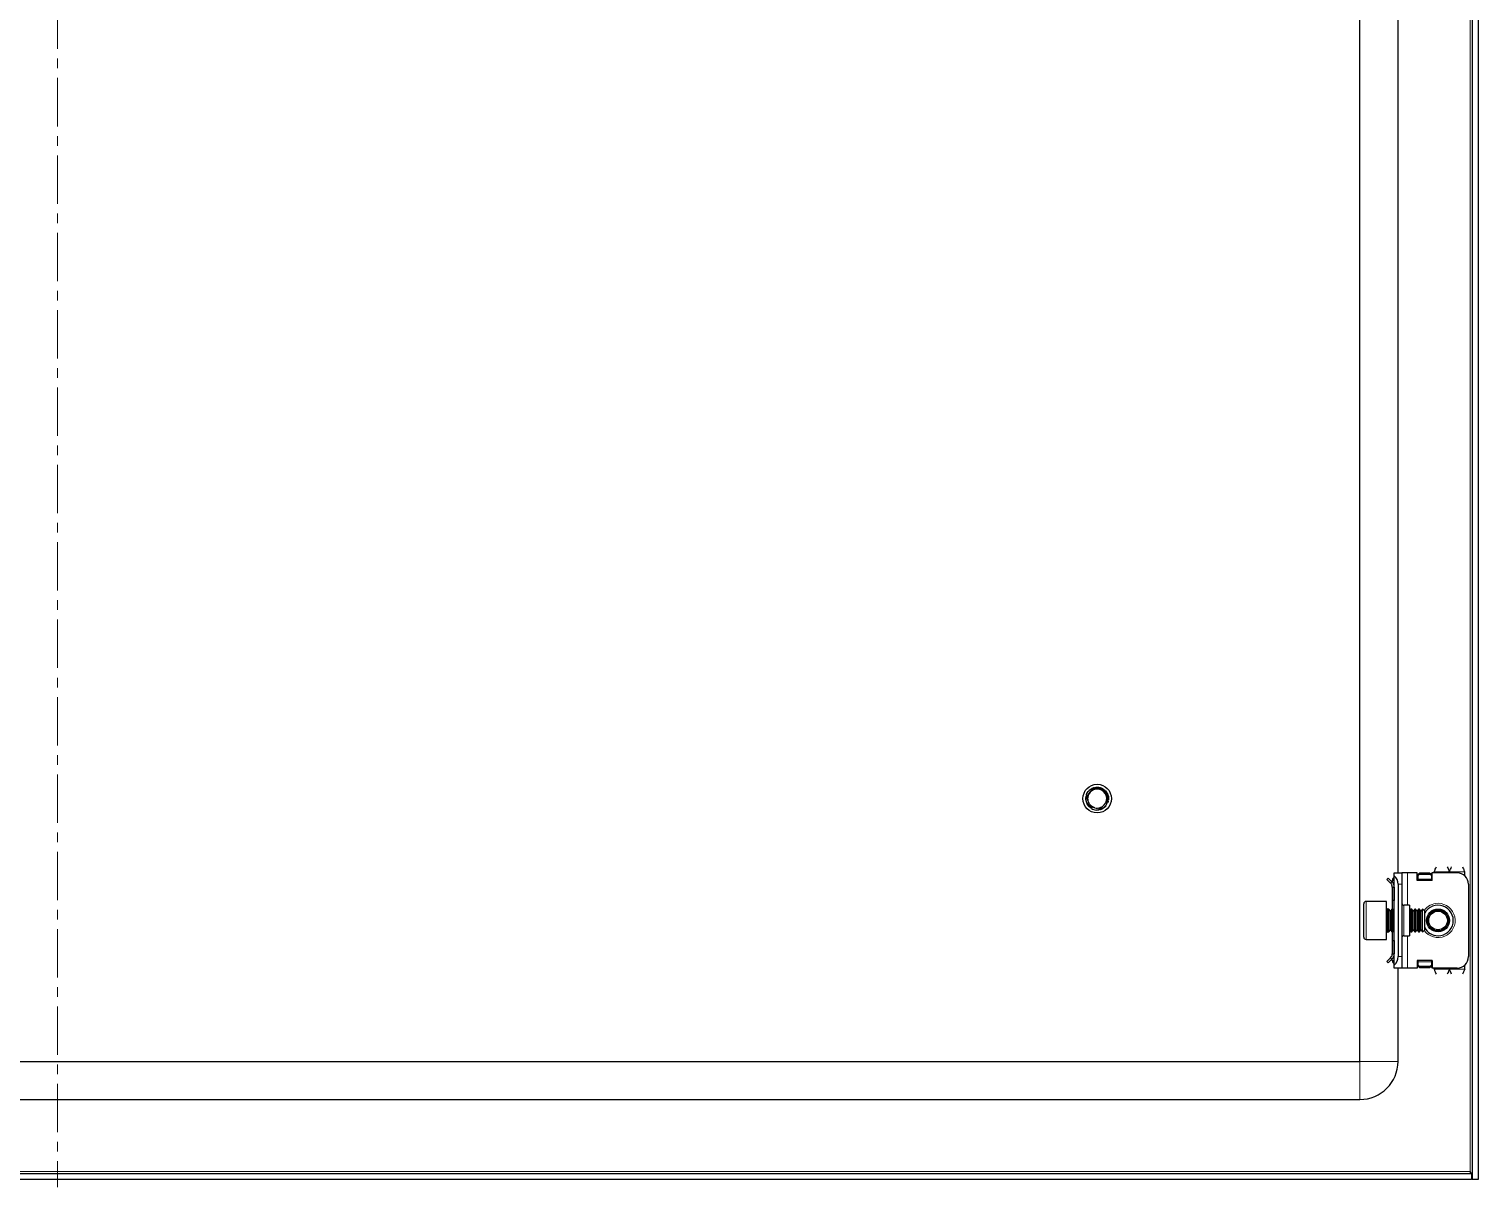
# Model space of a CAD drawing. Header units: millimetres. Extents: x -462 to 1373, y -390 to 999.
# Drawn here: x 992.4 to 1372.8, y -292.4 to 11.7 of the extents above; entities that cross this region are included whole.
import ezdxf

# ---------------------------------------------------------------- set-up
doc = ezdxf.new("R2010")
doc.units = ezdxf.units.MM
doc.linetypes.add('CENTERX2', pattern=[20.32, 12.7, -2.54, 2.54, -2.54])
doc.layers.add('FORMAT', color=7, linetype='Continuous')

msp = doc.modelspace()

# ---------------------------------------------------------------- linework, layer by layer
at = {"color": 8, "linetype": 'Continuous', "lineweight": 18}
for p, q in [((1370.72, 868.5), (1370.72, -288.3)), ((1350.82, -211.9), (1350.32, -211.9)), ((1350.82, -211.4), (1350.61, -211.19)), ((1352.82, -212.9), (1351.82, -212.9)), ((1354.32, -209.9), (1354.32, -218.4)), ((1360.57, -211.55), (1357.07, -211.55)), ((1361.32, -209.65), (1365.32, -209.65)), ((1369.32, -209.65), (1365.32, -209.65)), ((1343.42, -217.4), (1343.42, -219.71)), ((1343.42, -219.71), (1343.42, -227.4)), ((1349.07, -219.4), (1349.07, -225.4)), ((1353.32, -218.4), (1353.32, -226.4)), ((1354.32, -226.4), (1354.32, -234.9)), ((1351.82, -231.9), (1352.82, -231.9)), ((1350.82, -232.9), (1350.32, -232.9)), ((1350.82, -233.4), (1350.61, -233.61)), ((1357.07, -233.25), (1360.57, -233.25)), ((1365.32, -235.15), (1361.32, -235.15)), ((1369.32, -235.15), (1365.32, -235.15)), ((1341.82, -259.4), (1341.82, -269.4)), ((1341.82, -259.4), (1351.82, -259.4)), ((1370.72, -288.3), (628.92, -288.3))]:
    msp.add_line(p, q, dxfattribs=at)
at = {"color": 7, "linetype": 'Continuous', "lineweight": 25}
for p, q in [((1371.32, 870.6), (1371.32, -290.4)), ((1372.82, 870.6), (1372.82, -290.4)), ((1341.82, -259.4), (1341.82, 839.6)), ((1351.82, -209.9), (1351.82, 277.6)), ((1269.83, -190.2), (1269.82, -190.25)), ((1269.83, -190.2), (1269.89, -189.89)), ((1269.85, -190), (1269.84, -190.05)), ((1269.88, -189.79), (1269.87, -189.84)), ((1269.93, -189.6), (1269.92, -189.65)), ((1269.98, -189.42), (1269.97, -189.46)), ((1270.03, -189.32), (1270.15, -189.09)), ((1270.04, -189.28), (1270.14, -189.1)), ((1270.55, -188.43), (1270.72, -188.31)), ((1270.58, -188.47), (1270.7, -188.28)), ((1271.28, -187.82), (1271.55, -187.7)), ((1271.84, -187.56), (1272.13, -187.5)), ((1272.22, -187.46), (1272.18, -187.47)), ((1272.37, -187.44), (1272.55, -187.41)), ((1273.36, -187.45), (1273.32, -187.44)), ((1273.54, -187.49), (1273.49, -187.48)), ((1273.72, -187.54), (1273.67, -187.52)), ((1273.72, -187.54), (1273.92, -187.64)), ((1273.73, -187.59), (1273.93, -187.61)), ((1273.89, -187.6), (1273.85, -187.58)), ((1274.25, -187.76), (1274.21, -187.74)), ((1274.25, -187.76), (1274.25, -187.87)), ((1274.25, -187.76), (1274.39, -187.88)), ((1274.43, -187.87), (1274.39, -187.84)), ((1274.6, -187.98), (1274.56, -187.96)), ((1274.6, -187.98), (1274.81, -188.17)), ((1274.76, -188.11), (1274.72, -188.08)), ((1274.91, -188.25), (1274.88, -188.22)), ((1275.04, -188.39), (1275.01, -188.35)), ((1275.63, -189.36), (1275.63, -189.35)), ((1275.69, -189.54), (1275.68, -189.49)), ((1275.74, -189.71), (1275.73, -189.67)), ((1275.78, -189.9), (1275.77, -189.85)), ((1275.8, -190.09), (1275.8, -190.04)), ((1269.82, -190.4), (1269.82, -190.4)), ((1270.53, -191.27), (1270.36, -190.86)), ((1270.66, -192.48), (1270.54, -192.35)), ((1270.55, -192.36), (1270.56, -192.38)), ((1270.66, -192.48), (1270.69, -192.51)), ((1270.8, -192.62), (1270.84, -192.65)), ((1270.96, -192.75), (1271, -192.78)), ((1271.12, -192.87), (1271.16, -192.9)), ((1272.62, -193.39), (1273.37, -193.32)), ((1273.51, -193.32), (1273.55, -193.31)), ((1273.7, -193.27), (1273.75, -193.25)), ((1273.89, -193.2), (1273.94, -193.18)), ((1274.27, -193.03), (1274.04, -193.11)), ((1274.08, -193.12), (1274.13, -193.1)), ((1274.44, -192.92), (1274.24, -193.04)), ((1274.26, -192.96), (1274.31, -193)), ((1274.27, -193.03), (1274.31, -193)), ((1275.15, -192.28), (1274.57, -192.83)), ((1275.06, -192.39), (1274.72, -192.72)), ((1274.89, -192.57), (1274.93, -192.53)), ((1275.73, -191.1), (1275.66, -191.34)), ((1275.68, -191.29), (1275.7, -191.25)), ((1275.73, -191.1), (1275.75, -191.06)), ((1275.78, -190.9), (1275.78, -190.86)), ((1275.82, -190.29), (1275.79, -190.53)), ((1275.82, -190.49), (1275.79, -190.75)), ((1275.8, -190.7), (1275.81, -190.65)), ((1275.82, -190.29), (1275.81, -190.24)), ((1275.82, -190.49), (1275.82, -190.44)), ((1349.26, -211.26), (1348.9, -211.61)), ((1349.88, -212.59), (1348.9, -211.61)), ((1350.23, -212.24), (1349.26, -211.26)), ((1349.88, -212.59), (1350.23, -212.24)), ((1350.32, -211.9), (1350.32, -212.29)), ((1350.61, -211.19), (1350.82, -210.99)), ((1350.82, -209.9), (1352.82, -209.9)), ((1350.82, -210.66), (1350.82, -209.9)), ((1350.82, -234.14), (1350.82, -210.66)), ((1351.82, -212.9), (1351.82, -231.9)), ((1352.82, -209.9), (1352.82, -212.9)), ((1354.32, -209.9), (1352.82, -209.9)), ((1352.82, -212.9), (1352.82, -231.9)), ((1356.82, -209.9), (1354.32, -209.9)), ((1356.82, -211.9), (1356.82, -209.9)), ((1360.82, -211.9), (1356.82, -211.9)), ((1357.07, -210.28), (1357.57, -209.92)), ((1357.57, -210.28), (1357.07, -210.63)), ((1357.07, -210.63), (1357.07, -210.28)), ((1357.07, -211.55), (1357.07, -210.63)), ((1357.07, -211.9), (1357.07, -211.55)), ((1357.57, -209.92), (1357.57, -210.28)), ((1357.57, -209.92), (1360.07, -209.92)), ((1357.57, -210.28), (1360.07, -210.28)), ((1360.07, -210.28), (1360.07, -209.92)), ((1360.07, -209.92), (1360.57, -210.28)), ((1360.57, -210.63), (1360.07, -210.28)), ((1360.57, -210.28), (1360.57, -210.63)), ((1360.57, -210.63), (1360.57, -211.55)), ((1360.57, -211.55), (1360.57, -211.9)), ((1360.62, -210.02), (1360.62, -211.9)), ((1360.82, -210.02), (1360.62, -210.02)), ((1360.82, -211.9), (1360.82, -209.9)), ((1367.32, -209.9), (1360.82, -209.9)), ((1361.32, -209.9), (1361.32, -209.65)), ((1369.32, -210.66), (1369.32, -209.65)), ((1370.32, -212.9), (1370.32, -231.9)), ((1350.32, -213.65), (1350.82, -213.65)), ((1350.32, -213.65), (1350.32, -217.15)), ((1350.82, -213.65), (1350.82, -217.15)), ((1342.82, -220.03), (1342.82, -218)), ((1342.82, -226.8), (1342.82, -220.03)), ((1348.82, -217.4), (1343.42, -217.4)), ((1348.82, -219.71), (1348.82, -217.4)), ((1348.82, -227.4), (1348.82, -219.71)), ((1349.43, -219.4), (1349.07, -219.4)), ((1349.82, -219.95), (1349.43, -219.4)), ((1349.43, -224.93), (1349.43, -219.4)), ((1350.21, -219.4), (1349.82, -219.95)), ((1349.82, -224.46), (1349.82, -219.95)), ((1350.43, -219.4), (1350.21, -219.4)), ((1350.21, -224.93), (1350.21, -219.4)), ((1350.82, -217.15), (1350.32, -217.15)), ((1350.32, -217.15), (1350.32, -219.4)), ((1350.82, -219.95), (1350.43, -219.4)), ((1350.43, -224.93), (1350.43, -219.4)), ((1354.82, -218.4), (1353.32, -218.4)), ((1354.82, -218.4), (1354.82, -226.4)), ((1355.21, -219.4), (1354.82, -219.95)), ((1355.43, -219.4), (1355.21, -219.4)), ((1355.21, -224.93), (1355.21, -219.4)), ((1355.82, -219.95), (1355.43, -219.4)), ((1355.43, -224.93), (1355.43, -219.4)), ((1356.21, -219.4), (1355.82, -219.95)), ((1355.82, -224.46), (1355.82, -219.95)), ((1356.43, -219.4), (1356.21, -219.4)), ((1356.21, -224.93), (1356.21, -219.4)), ((1356.82, -219.95), (1356.43, -219.4)), ((1356.43, -224.93), (1356.43, -219.4)), ((1357.21, -219.4), (1356.82, -219.95)), ((1356.82, -224.46), (1356.82, -219.95)), ((1357.43, -219.4), (1357.21, -219.4)), ((1357.21, -224.93), (1357.21, -219.4)), ((1357.82, -219.95), (1357.43, -219.4)), ((1357.43, -224.93), (1357.43, -219.4)), ((1358.21, -219.4), (1357.82, -219.95)), ((1357.82, -224.46), (1357.82, -219.95)), ((1358.26, -219.4), (1358.21, -219.4)), ((1358.21, -224.93), (1358.21, -219.4)), ((1358.82, -219.95), (1358.26, -219.4)), ((1358.26, -220.78), (1358.26, -219.4)), ((1358.82, -221.08), (1358.82, -219.95)), ((1349.82, -224.85), (1349.82, -224.46)), ((1355.82, -224.85), (1355.82, -224.46)), ((1356.82, -224.85), (1356.82, -224.46)), ((1357.82, -224.85), (1357.82, -224.46)), ((1358.26, -225.4), (1358.26, -220.78)), ((1358.82, -224.85), (1358.82, -221.08)), ((1343.42, -227.4), (1348.82, -227.4)), ((1349.07, -225.4), (1349.43, -225.4)), ((1349.43, -225.4), (1349.82, -224.85)), ((1349.43, -225.4), (1349.43, -224.93)), ((1349.82, -224.85), (1350.21, -225.4)), ((1350.21, -225.4), (1350.21, -224.93)), ((1350.21, -225.4), (1350.43, -225.4)), ((1350.32, -225.4), (1350.32, -227.65)), ((1350.32, -227.65), (1350.82, -227.65)), ((1350.32, -227.65), (1350.32, -231.15)), ((1350.43, -225.4), (1350.82, -224.85)), ((1350.43, -225.4), (1350.43, -224.93)), ((1350.82, -227.65), (1350.82, -231.15)), ((1353.32, -226.4), (1354.82, -226.4)), ((1354.82, -224.85), (1355.21, -225.4)), ((1355.21, -225.4), (1355.21, -224.93)), ((1355.21, -225.4), (1355.43, -225.4)), ((1355.43, -225.4), (1355.82, -224.85)), ((1355.43, -225.4), (1355.43, -224.93)), ((1355.82, -224.85), (1356.21, -225.4)), ((1356.21, -225.4), (1356.21, -224.93)), ((1356.21, -225.4), (1356.43, -225.4)), ((1356.43, -225.4), (1356.82, -224.85)), ((1356.43, -225.4), (1356.43, -224.93)), ((1356.82, -224.85), (1357.21, -225.4)), ((1357.21, -225.4), (1357.21, -224.93)), ((1357.21, -225.4), (1357.43, -225.4)), ((1357.43, -225.4), (1357.82, -224.85)), ((1357.43, -225.4), (1357.43, -224.93)), ((1357.82, -224.85), (1358.21, -225.4)), ((1358.21, -225.4), (1358.21, -224.93)), ((1358.21, -225.4), (1358.26, -225.4)), ((1358.26, -225.4), (1358.82, -224.85)), ((1350.32, -231.15), (1350.82, -231.15)), ((1352.82, -231.9), (1352.82, -234.9)), ((1349.88, -232.21), (1348.9, -233.19)), ((1349.26, -233.54), (1348.9, -233.19)), ((1350.23, -232.56), (1349.26, -233.54)), ((1349.88, -232.21), (1350.23, -232.56)), ((1350.32, -232.9), (1350.32, -232.44)), ((1350.82, -233.81), (1350.61, -233.61)), ((1350.82, -234.9), (1350.82, -234.14)), ((1352.82, -234.9), (1350.82, -234.9)), ((1351.82, -259.4), (1351.82, -234.9)), ((1354.32, -234.9), (1352.82, -234.9)), ((1356.82, -234.9), (1354.32, -234.9)), ((1360.82, -232.9), (1356.82, -232.9)), ((1356.82, -232.9), (1356.82, -234.9)), ((1357.07, -233.25), (1357.07, -232.9)), ((1357.07, -234.17), (1357.07, -233.25)), ((1357.07, -234.17), (1357.57, -234.52)), ((1357.07, -234.52), (1357.07, -234.17)), ((1357.57, -234.87), (1357.07, -234.52)), ((1360.07, -234.52), (1357.57, -234.52)), ((1357.57, -234.52), (1357.57, -234.87)), ((1360.07, -234.87), (1357.57, -234.87)), ((1360.07, -234.52), (1360.57, -234.17)), ((1360.07, -234.87), (1360.07, -234.52)), ((1360.57, -234.52), (1360.07, -234.87)), ((1360.57, -232.9), (1360.57, -233.25)), ((1360.57, -233.25), (1360.57, -234.17)), ((1360.57, -234.17), (1360.57, -234.52)), ((1360.62, -232.9), (1360.62, -234.78)), ((1360.62, -234.78), (1360.82, -234.78)), ((1360.82, -232.9), (1360.82, -234.9)), ((1367.32, -234.9), (1360.82, -234.9)), ((1361.32, -235.15), (1361.32, -234.9)), ((1369.32, -235.15), (1369.32, -234.14)), ((657.82, -259.4), (1341.82, -259.4)), ((657.82, -269.4), (1341.82, -269.4)), ((1371.12, -288.9), (628.52, -288.9)), ((1370.72, -288.3), (1370.96, -288.9)), ((1371.12, -288.9), (1371.12, -290.4)), ((1371.12, -290.4), (628.52, -290.4)), ((1372.82, -290.4), (1371.32, -290.4))]:
    msp.add_line(p, q, dxfattribs=at)
for centre, radius in [((1272.82, -190.4), 3.75), ((1362.32, -222.4), 3), ((1362.32, -222.4), 2.76), ((1362.32, -222.4), 2.45)]:
    msp.add_circle(centre, radius, dxfattribs=at)
for centre, radius, start, end in [((1272.82, -190.4), 2.5, 168.5944, 190.5165), ((1272.82, -190.4), 2.5, 108.5944, 168.5944), ((1272.82, -190.4), 2.5, 48.5944, 108.5944), ((1272.82, -190.4), 2.5, 348.5944, 48.5944), ((1272.82, -190.4), 3, 180, 220.7437), ((1272.82, -190.4), 3, 239.9286, 266.2193), ((1272.82, -190.4), 2.5, 255.8881, 288.5944), ((1272.82, -190.4), 2.5, 288.5944, 348.5944), ((1351.32, -211.9), 1, 135, 180), ((1348.82, -212.9), 3, 360, 48.1897), ((1367.32, -212.9), 3, 360, 90), ((1343.42, -218), 0.6, 90, 180), ((1349.07, -219.15), 0.25, 180, 270), ((1353.32, -217.9), 0.5, 180, 270), ((1362.32, -222.4), 4, 270, 151.045), ((1362.32, -222.4), 4, 208.955, 270), ((1343.42, -226.8), 0.6, 180, 270), ((1349.07, -225.65), 0.25, 90, 180), ((1353.32, -226.9), 0.5, 90, 180), ((1348.82, -231.9), 3, 311.8103, 360), ((1367.32, -231.9), 3, 270, 360), ((1351.32, -232.9), 1, 180, 225), ((1341.82, -259.4), 10, 270, 0)]:
    msp.add_arc(centre, radius, start, end, dxfattribs=at)
at = {"color": 8, "linetype": 'Continuous', "lineweight": 18}
for start, end in [(215.4622, 90), (90, 144.5378)]:
    msp.add_arc((1362.32, -222.4), 4.5, start, end, dxfattribs=at)
at = {"color": 7, "linetype": 'Continuous', "lineweight": 25}
for points, knots in [([(1270.31, -190.11), (1270.3, -190.12), (1270.29, -190.16), (1270.24, -190.21), (1270.19, -190.26), (1270.13, -190.31), (1270.05, -190.35), (1269.96, -190.38), (1269.89, -190.4), (1269.84, -190.4), (1269.82, -190.4)], [0, 0, 0, 0, 0.060221, 0.18113, 0.301988, 0.42281, 0.589437, 0.75603, 0.87711, 1, 1, 1, 1]), ([(1269.82, -190.41), (1269.82, -190.36), (1269.81, -190.28), (1269.83, -190.2), (1269.84, -190.18)], [0, 0, 0, 0, 0.659859, 1, 1, 1, 1]), ([(1270.18, -190.27), (1270.15, -190.26), (1270.09, -190.24), (1270, -190.23), (1269.91, -190.23), (1269.85, -190.25), (1269.82, -190.25)], [0, 0, 0, 0, 0.237597, 0.5167288, 0.7555275, 1, 1, 1, 1]), ([(1269.83, -190.2), (1269.86, -190.19), (1269.92, -190.16), (1270.02, -190.14), (1270.11, -190.14), (1270.19, -190.16), (1270.24, -190.18), (1270.26, -190.19)], [0, 0, 0, 0, 0.235039, 0.445532, 0.651268, 0.847853, 1, 1, 1, 1]), ([(1270.28, -190.16), (1270.26, -190.14), (1270.2, -190.1), (1270.11, -190.06), (1270.02, -190.04), (1269.93, -190.03), (1269.87, -190.04), (1269.84, -190.05)], [0, 0, 0, 0, 0.189173, 0.404697, 0.62022, 0.807935, 1, 1, 1, 1]), ([(1269.85, -190), (1269.88, -189.99), (1269.94, -189.96), (1270.04, -189.96), (1270.13, -189.97), (1270.21, -189.99), (1270.27, -190.02), (1270.31, -190.05), (1270.31, -190.06)], [0, 0, 0, 0, 0.214065, 0.402363, 0.585629, 0.760234, 0.923894, 1, 1, 1, 1]), ([(1270.34, -190.05), (1270.33, -190.04), (1270.3, -190), (1270.24, -189.95), (1270.15, -189.9), (1270.06, -189.86), (1269.97, -189.84), (1269.9, -189.84), (1269.87, -189.84)], [0, 0, 0, 0, 0.069872, 0.258455, 0.446951, 0.635422, 0.81547, 1, 1, 1, 1]), ([(1269.88, -189.79), (1269.92, -189.79), (1269.98, -189.77), (1270.08, -189.78), (1270.16, -189.8), (1270.24, -189.84), (1270.3, -189.88), (1270.33, -189.91), (1270.34, -189.93)], [0, 0, 0, 0, 0.2088985, 0.3885872, 0.5624279, 0.7272952, 0.881578, 1, 1, 1, 1]), ([(1270.35, -189.9), (1270.33, -189.88), (1270.3, -189.84), (1270.24, -189.78), (1270.17, -189.73), (1270.09, -189.69), (1270, -189.66), (1269.94, -189.65), (1269.92, -189.65)], [0, 0, 0, 0, 0.137266, 0.30795, 0.478578, 0.649185, 0.822833, 1, 1, 1, 1]), ([(1269.93, -189.6), (1269.96, -189.6), (1270.02, -189.6), (1270.1, -189.61), (1270.18, -189.64), (1270.25, -189.69), (1270.31, -189.74), (1270.35, -189.79), (1270.37, -189.83), (1270.37, -189.85)], [0, 0, 0, 0, 0.165667, 0.330522, 0.488809, 0.638525, 0.778629, 0.909213, 1, 1, 1, 1]), ([(1270.35, -189.76), (1270.34, -189.75), (1270.32, -189.71), (1270.27, -189.64), (1270.2, -189.57), (1270.12, -189.52), (1270.04, -189.48), (1269.99, -189.47), (1269.97, -189.46)], [0, 0, 0, 0, 0.076151, 0.276704, 0.47712, 0.677473, 0.837574, 1, 1, 1, 1]), ([(1269.98, -189.42), (1270.19, -188.99), (1270.51, -188.35), (1271.09, -187.95), (1271.3, -187.82)], [0, 0, 0, 0, 0.657042, 1, 1, 1, 1]), ([(1269.98, -189.42), (1270.01, -189.42), (1270.07, -189.43), (1270.15, -189.46), (1270.22, -189.5), (1270.28, -189.56), (1270.32, -189.61), (1270.35, -189.68), (1270.37, -189.73), (1270.38, -189.77), (1270.38, -189.78)], [0, 0, 0, 0, 0.1540267, 0.3070949, 0.4528616, 0.5901228, 0.718565, 0.8388555, 0.9524699, 1, 1, 1, 1]), ([(1270.01, -189.42), (1270.04, -189.32), (1270.08, -189.15), (1270.17, -188.99), (1270.2, -188.93)], [0, 0, 0, 0, 0.608978, 1, 1, 1, 1]), ([(1270.19, -189.01), (1270.21, -188.94), (1270.29, -188.73), (1270.46, -188.57), (1270.57, -188.46)], [0, 0, 0, 0, 0.333789, 1, 1, 1, 1]), ([(1270.27, -188.88), (1270.29, -188.83), (1270.39, -188.53), (1270.64, -188.32), (1270.84, -188.14)], [0, 0, 0, 0, 0.171865, 1, 1, 1, 1]), ([(1270.31, -190.07), (1270.3, -190.17), (1270.29, -190.44), (1270.33, -190.7), (1270.36, -190.86)], [0, 0, 0, 0, 0.408521, 1, 1, 1, 1]), ([(1270.37, -189.91), (1270.37, -189.91), (1270.36, -189.96), (1270.34, -190.01), (1270.31, -190.06), (1270.31, -190.07)], [0, 0, 0, 0, 0.157682, 0.8030401, 1, 1, 1, 1]), ([(1271.66, -188.04), (1271.59, -188.08), (1271.27, -188.26), (1270.78, -188.73), (1270.47, -189.31), (1270.38, -189.65), (1270.37, -189.71)], [0, 0, 0, 0, 0.104785, 0.513079, 0.918136, 1, 1, 1, 1]), ([(1270.37, -189.71), (1270.37, -189.74), (1270.38, -189.81), (1270.37, -189.87), (1270.37, -189.91)], [0, 0, 0, 0, 0.544473, 1, 1, 1, 1]), ([(1270.55, -188.43), (1270.55, -188.44), (1270.53, -188.46), (1270.52, -188.48), (1270.51, -188.49)], [0, 0, 0, 0, 0.296796, 1, 1, 1, 1]), ([(1270.68, -188.3), (1270.67, -188.3), (1270.66, -188.31), (1270.65, -188.33), (1270.65, -188.33)], [0, 0, 0, 0, 0.4842322, 1, 1, 1, 1]), ([(1270.81, -188.17), (1270.81, -188.18), (1270.79, -188.19), (1270.78, -188.2), (1270.78, -188.2)], [0, 0, 0, 0, 0.485158, 1, 1, 1, 1]), ([(1270.96, -188.05), (1270.95, -188.05), (1270.94, -188.06), (1270.93, -188.07), (1270.92, -188.08)], [0, 0, 0, 0, 0.484546, 1, 1, 1, 1]), ([(1271.11, -187.93), (1271.11, -187.94), (1271.09, -187.95), (1271.08, -187.95), (1271.07, -187.96)], [0, 0, 0, 0, 0.482687, 1, 1, 1, 1]), ([(1271.11, -187.93), (1271.12, -187.92), (1271.17, -187.89), (1271.23, -187.87), (1271.27, -187.85)], [0, 0, 0, 0, 0.230751, 1, 1, 1, 1]), ([(1271.28, -187.82), (1271.27, -187.83), (1271.26, -187.84), (1271.25, -187.84), (1271.24, -187.85)], [0, 0, 0, 0, 0.480194, 1, 1, 1, 1]), ([(1271.28, -187.82), (1271.31, -187.84), (1271.37, -187.88), (1271.44, -187.95), (1271.48, -188), (1271.49, -188.02)], [0, 0, 0, 0, 0.362858, 0.693435, 1, 1, 1, 1]), ([(1271.64, -188.08), (1271.63, -188.08), (1271.59, -188.07), (1271.52, -188.04), (1271.44, -187.99), (1271.36, -187.92), (1271.32, -187.85), (1271.3, -187.82)], [0, 0, 0, 0, 0.084477, 0.253367, 0.470159, 0.686909, 1, 1, 1, 1]), ([(1271.46, -187.72), (1271.45, -187.73), (1271.44, -187.74), (1271.42, -187.74), (1271.42, -187.75)], [0, 0, 0, 0, 0.477867, 1, 1, 1, 1]), ([(1271.57, -188.03), (1271.57, -188.01), (1271.56, -187.96), (1271.53, -187.89), (1271.48, -187.81), (1271.44, -187.77), (1271.42, -187.75)], [0, 0, 0, 0, 0.154183, 0.462567, 0.728091, 1, 1, 1, 1]), ([(1271.46, -187.72), (1271.49, -187.75), (1271.55, -187.78), (1271.61, -187.86), (1271.66, -187.94), (1271.69, -188), (1271.69, -188.04), (1271.69, -188.05)], [0, 0, 0, 0, 0.260762, 0.494805, 0.723794, 0.94279, 1, 1, 1, 1]), ([(1271.65, -187.64), (1271.64, -187.64), (1271.63, -187.65), (1271.61, -187.65), (1271.6, -187.66)], [0, 0, 0, 0, 0.476486, 1, 1, 1, 1]), ([(1271.74, -188.05), (1271.74, -188.04), (1271.74, -187.98), (1271.73, -187.9), (1271.7, -187.81), (1271.66, -187.73), (1271.62, -187.68), (1271.6, -187.66)], [0, 0, 0, 0, 0.114393, 0.350182, 0.585971, 0.790611, 1, 1, 1, 1]), ([(1271.65, -187.64), (1271.67, -187.63), (1271.73, -187.6), (1271.8, -187.59), (1271.84, -187.58)], [0, 0, 0, 0, 0.301025, 1, 1, 1, 1]), ([(1271.65, -187.64), (1271.68, -187.66), (1271.73, -187.71), (1271.78, -187.78), (1271.82, -187.87), (1271.84, -187.95), (1271.85, -188.01), (1271.84, -188.05), (1271.84, -188.06)], [0, 0, 0, 0, 0.218347, 0.41099, 0.598711, 0.777744, 0.945667, 1, 1, 1, 1]), ([(1272.02, -188.03), (1272.01, -188.03), (1271.96, -188.05), (1271.88, -188.06), (1271.78, -188.06), (1271.71, -188.05), (1271.67, -188.04), (1271.66, -188.04)], [0, 0, 0, 0, 0.099011, 0.388276, 0.61301, 0.895384, 1, 1, 1, 1]), ([(1271.84, -187.56), (1271.83, -187.57), (1271.82, -187.57), (1271.8, -187.58), (1271.8, -187.58)], [0, 0, 0, 0, 0.4765794, 1, 1, 1, 1]), ([(1271.87, -188.06), (1271.87, -188.06), (1271.89, -188.02), (1271.89, -187.95), (1271.9, -187.85), (1271.88, -187.75), (1271.85, -187.66), (1271.81, -187.61), (1271.8, -187.58)], [0, 0, 0, 0, 0.019058, 0.219488, 0.419831, 0.620151, 0.807785, 1, 1, 1, 1]), ([(1271.84, -187.56), (1271.87, -187.59), (1271.91, -187.64), (1271.96, -187.72), (1271.98, -187.81), (1271.99, -187.89), (1271.99, -187.96), (1271.98, -188), (1271.97, -188.02)], [0, 0, 0, 0, 0.213002, 0.396975, 0.575181, 0.744364, 0.902779, 1, 1, 1, 1]), ([(1272.03, -187.5), (1272.03, -187.51), (1272.01, -187.51), (1272, -187.51), (1271.99, -187.52)], [0, 0, 0, 0, 0.4789775, 1, 1, 1, 1]), ([(1271.99, -188.02), (1272, -187.99), (1272.03, -187.94), (1272.04, -187.85), (1272.05, -187.76), (1272.04, -187.65), (1272.01, -187.57), (1271.99, -187.52)], [0, 0, 0, 0, 0.147065, 0.321231, 0.495346, 0.669443, 1, 1, 1, 1]), ([(1272.29, -187.8), (1272.28, -187.81), (1272.26, -187.86), (1272.2, -187.94), (1272.1, -188), (1272.05, -188.02), (1272.02, -188.03)], [0, 0, 0, 0, 0.153621, 0.528305, 0.811762, 1, 1, 1, 1]), ([(1272.03, -187.5), (1272.05, -187.53), (1272.09, -187.59), (1272.12, -187.68), (1272.13, -187.76), (1272.13, -187.84), (1272.11, -187.92), (1272.09, -187.97), (1272.07, -188), (1272.06, -188.01)], [0, 0, 0, 0, 0.195461, 0.359649, 0.517607, 0.666788, 0.806268, 0.936243, 1, 1, 1, 1]), ([(1272.11, -187.96), (1272.11, -187.96), (1272.14, -187.92), (1272.17, -187.83), (1272.2, -187.72), (1272.2, -187.63), (1272.2, -187.55), (1272.18, -187.5), (1272.18, -187.47)], [0, 0, 0, 0, 0.001313, 0.309582, 0.493731, 0.677835, 0.837663, 1, 1, 1, 1]), ([(1272.14, -187.97), (1272.17, -187.95), (1272.22, -187.91), (1272.26, -187.84), (1272.28, -187.81), (1272.29, -187.8)], [0, 0, 0, 0, 0.41332, 0.833507, 1, 1, 1, 1]), ([(1272.22, -187.46), (1272.23, -187.49), (1272.26, -187.54), (1272.27, -187.62), (1272.27, -187.71), (1272.26, -187.78), (1272.23, -187.87), (1272.18, -187.93), (1272.15, -187.96)], [0, 0, 0, 0, 0.162579, 0.32416, 0.478216, 0.623372, 0.759205, 1, 1, 1, 1]), ([(1272.22, -187.46), (1272.25, -187.45), (1272.57, -187.39), (1273.21, -187.38), (1273.87, -187.56), (1274.2, -187.74), (1274.27, -187.77)], [0, 0, 0, 0, 0.044285, 0.46488, 0.894202, 1, 1, 1, 1]), ([(1274.26, -188.08), (1274.2, -188.05), (1273.87, -187.87), (1273.2, -187.69), (1272.58, -187.72), (1272.29, -187.8), (1272.29, -187.8)], [0, 0, 0, 0, 0.102158, 0.551599, 0.99962, 1, 1, 1, 1]), ([(1272.65, -187.43), (1272.72, -187.42), (1272.89, -187.39), (1273.06, -187.41), (1273.16, -187.42)], [0, 0, 0, 0, 0.399625, 1, 1, 1, 1]), ([(1273.31, -187.46), (1273.36, -187.46), (1273.52, -187.47), (1273.66, -187.52), (1273.75, -187.55)], [0, 0, 0, 0, 0.353316, 1, 1, 1, 1]), ([(1274.19, -188.06), (1274.19, -188.05), (1274.18, -188.02), (1274.19, -187.95), (1274.22, -187.86), (1274.25, -187.8), (1274.27, -187.77)], [0, 0, 0, 0, 0.058255, 0.305509, 0.64716, 1, 1, 1, 1]), ([(1274.47, -188.52), (1274.46, -188.52), (1274.43, -188.48), (1274.38, -188.42), (1274.33, -188.34), (1274.29, -188.25), (1274.27, -188.16), (1274.27, -188.11), (1274.26, -188.08)], [0, 0, 0, 0, 0.066273, 0.267344, 0.423096, 0.618734, 0.814089, 1, 1, 1, 1]), ([(1274.27, -188.08), (1274.29, -188.06), (1274.32, -188.01), (1274.36, -187.93), (1274.38, -187.87), (1274.39, -187.84)], [0, 0, 0, 0, 0.351509, 0.671861, 1, 1, 1, 1]), ([(1274.43, -187.87), (1274.42, -187.9), (1274.42, -187.97), (1274.39, -188.07), (1274.35, -188.15), (1274.31, -188.2), (1274.29, -188.22), (1274.29, -188.22)], [0, 0, 0, 0, 0.275174, 0.522846, 0.765225, 0.99702, 1, 1, 1, 1]), ([(1274.3, -188.27), (1274.31, -188.26), (1274.36, -188.24), (1274.42, -188.19), (1274.48, -188.12), (1274.53, -188.04), (1274.55, -187.98), (1274.56, -187.96)], [0, 0, 0, 0, 0.084965, 0.329338, 0.573716, 0.784411, 1, 1, 1, 1]), ([(1274.6, -187.98), (1274.59, -188.02), (1274.58, -188.09), (1274.54, -188.18), (1274.49, -188.25), (1274.43, -188.31), (1274.38, -188.35), (1274.35, -188.36), (1274.35, -188.36)], [0, 0, 0, 0, 0.2228312, 0.4200991, 0.6124087, 0.7958503, 0.9678945, 1, 1, 1, 1]), ([(1274.36, -188.39), (1274.36, -188.39), (1274.4, -188.38), (1274.46, -188.35), (1274.55, -188.3), (1274.62, -188.24), (1274.68, -188.16), (1274.71, -188.11), (1274.72, -188.08)], [0, 0, 0, 0, 0.002693, 0.20821, 0.413641, 0.619057, 0.807274, 1, 1, 1, 1]), ([(1274.76, -188.11), (1274.75, -188.15), (1274.73, -188.21), (1274.68, -188.29), (1274.62, -188.36), (1274.56, -188.41), (1274.49, -188.45), (1274.44, -188.46), (1274.41, -188.46)], [0, 0, 0, 0, 0.203485, 0.379971, 0.551008, 0.713426, 0.865499, 1, 1, 1, 1]), ([(1274.43, -188.48), (1274.44, -188.48), (1274.49, -188.48), (1274.56, -188.46), (1274.65, -188.42), (1274.74, -188.37), (1274.82, -188.3), (1274.86, -188.25), (1274.88, -188.22)], [0, 0, 0, 0, 0.05388, 0.236051, 0.418115, 0.600136, 0.797238, 1, 1, 1, 1]), ([(1274.92, -188.6), (1274.91, -188.61), (1274.89, -188.62), (1274.83, -188.64), (1274.74, -188.64), (1274.64, -188.63), (1274.54, -188.58), (1274.49, -188.54), (1274.47, -188.52)], [0, 0, 0, 0, 0.0458661, 0.2307436, 0.3874614, 0.6582461, 0.861978, 1, 1, 1, 1]), ([(1274.91, -188.25), (1274.9, -188.28), (1274.87, -188.34), (1274.81, -188.41), (1274.74, -188.47), (1274.67, -188.51), (1274.6, -188.53), (1274.55, -188.53), (1274.53, -188.53)], [0, 0, 0, 0, 0.211659, 0.390361, 0.562352, 0.724819, 0.876696, 1, 1, 1, 1]), ([(1274.55, -188.55), (1274.56, -188.55), (1274.63, -188.56), (1274.73, -188.54), (1274.84, -188.5), (1274.93, -188.44), (1274.98, -188.39), (1275.01, -188.35)], [0, 0, 0, 0, 0.046579, 0.362688, 0.551736, 0.740753, 1, 1, 1, 1]), ([(1274.56, -188.59), (1274.59, -188.6), (1274.65, -188.62), (1274.74, -188.63), (1274.83, -188.62), (1274.89, -188.61), (1274.92, -188.6)], [0, 0, 0, 0, 0.251795, 0.502165, 0.752314, 1, 1, 1, 1]), ([(1275.04, -188.39), (1275.03, -188.41), (1275, -188.46), (1274.93, -188.52), (1274.86, -188.56), (1274.79, -188.59), (1274.71, -188.61), (1274.65, -188.61), (1274.61, -188.6), (1274.6, -188.59)], [0, 0, 0, 0, 0.169226, 0.337427, 0.497935, 0.649179, 0.790582, 0.922688, 1, 1, 1, 1]), ([(1275.65, -190.44), (1275.65, -190.37), (1275.63, -189.97), (1275.46, -189.3), (1275.09, -188.83), (1274.92, -188.6)], [0, 0, 0, 0, 0.108003, 0.585763, 1, 1, 1, 1]), ([(1275.04, -188.39), (1275.17, -188.54), (1275.45, -188.89), (1275.74, -189.55), (1275.79, -190.06), (1275.82, -190.31)], [0, 0, 0, 0, 0.274163, 0.639603, 1, 1, 1, 1]), ([(1275.13, -188.52), (1275.17, -188.56), (1275.31, -188.69), (1275.4, -188.86), (1275.47, -188.99)], [0, 0, 0, 0, 0.2887074, 1, 1, 1, 1]), ([(1275.51, -189.1), (1275.53, -189.13), (1275.62, -189.27), (1275.66, -189.43), (1275.7, -189.56)], [0, 0, 0, 0, 0.192577, 1, 1, 1, 1]), ([(1275.71, -189.66), (1275.72, -189.7), (1275.79, -189.85), (1275.8, -190.01), (1275.81, -190.13)], [0, 0, 0, 0, 0.28291, 1, 1, 1, 1]), ([(1269.82, -190.41), (1269.85, -190.39), (1269.91, -190.36), (1270, -190.33), (1270.06, -190.33), (1270.09, -190.33)], [0, 0, 0, 0, 0.371226, 0.708872, 1, 1, 1, 1]), ([(1270.75, -192.18), (1270.72, -192.16), (1270.48, -191.94), (1270.13, -191.48), (1269.89, -190.87), (1269.84, -190.52), (1269.82, -190.4)], [0, 0, 0, 0, 0.050685, 0.485619, 0.826643, 1, 1, 1, 1]), ([(1271.81, -192.63), (1271.74, -192.6), (1271.42, -192.44), (1270.9, -192.02), (1270.65, -191.52), (1270.53, -191.27)], [0, 0, 0, 0, 0.130652, 0.560007, 1, 1, 1, 1]), ([(1270.55, -192.36), (1270.56, -192.33), (1270.59, -192.29), (1270.66, -192.23), (1270.71, -192.2), (1270.74, -192.18), (1270.75, -192.18)], [0, 0, 0, 0, 0.315056, 0.630194, 0.945514, 1, 1, 1, 1]), ([(1271.11, -192.23), (1271.08, -192.22), (1271.02, -192.21), (1270.94, -192.21), (1270.86, -192.22), (1270.77, -192.24), (1270.67, -192.29), (1270.6, -192.34), (1270.56, -192.38)], [0, 0, 0, 0, 0.149407, 0.278563, 0.407661, 0.536722, 0.727045, 1, 1, 1, 1]), ([(1270.66, -192.48), (1270.67, -192.45), (1270.7, -192.4), (1270.76, -192.34), (1270.83, -192.29), (1270.9, -192.25), (1270.97, -192.23), (1271.05, -192.22), (1271.1, -192.23), (1271.12, -192.24)], [0, 0, 0, 0, 0.159446, 0.318034, 0.469983, 0.61348, 0.747649, 0.872856, 1, 1, 1, 1]), ([(1271.17, -192.28), (1271.17, -192.28), (1271.13, -192.28), (1271.07, -192.29), (1270.98, -192.3), (1270.9, -192.34), (1270.82, -192.38), (1270.75, -192.44), (1270.71, -192.49), (1270.69, -192.51)], [0, 0, 0, 0, 0.018281, 0.175639, 0.332896, 0.490097, 0.647274, 0.821632, 1, 1, 1, 1]), ([(1270.75, -192.18), (1270.77, -192.18), (1270.81, -192.17), (1270.9, -192.16), (1271, -192.17), (1271.08, -192.21), (1271.16, -192.26), (1271.25, -192.35), (1271.32, -192.46), (1271.34, -192.55), (1271.35, -192.59)], [0, 0, 0, 0, 0.073646, 0.169563, 0.351373, 0.438893, 0.519676, 0.682906, 0.8512, 1, 1, 1, 1]), ([(1270.8, -192.62), (1270.81, -192.59), (1270.84, -192.52), (1270.89, -192.44), (1270.95, -192.38), (1271.02, -192.34), (1271.1, -192.31), (1271.15, -192.29), (1271.18, -192.29), (1271.19, -192.29)], [0, 0, 0, 0, 0.198035, 0.367663, 0.531495, 0.686664, 0.831818, 0.981917, 1, 1, 1, 1]), ([(1271.25, -192.36), (1271.24, -192.36), (1271.2, -192.37), (1271.12, -192.39), (1271.03, -192.44), (1270.95, -192.5), (1270.89, -192.57), (1270.85, -192.62), (1270.84, -192.65)], [0, 0, 0, 0, 0.0505, 0.241124, 0.431653, 0.622154, 0.808692, 1, 1, 1, 1]), ([(1270.96, -192.75), (1270.96, -192.72), (1270.98, -192.65), (1271.02, -192.56), (1271.08, -192.49), (1271.14, -192.44), (1271.2, -192.4), (1271.25, -192.39), (1271.26, -192.38)], [0, 0, 0, 0, 0.209239, 0.392702, 0.571062, 0.740844, 0.899958, 1, 1, 1, 1]), ([(1271.31, -192.46), (1271.29, -192.47), (1271.23, -192.5), (1271.15, -192.55), (1271.08, -192.62), (1271.03, -192.7), (1271.01, -192.75), (1271, -192.78)], [0, 0, 0, 0, 0.172104, 0.391099, 0.610089, 0.802801, 1, 1, 1, 1]), ([(1271.12, -192.87), (1271.13, -192.84), (1271.14, -192.77), (1271.17, -192.68), (1271.22, -192.6), (1271.27, -192.54), (1271.31, -192.51), (1271.32, -192.5)], [0, 0, 0, 0, 0.240212, 0.454711, 0.664287, 0.864517, 1, 1, 1, 1]), ([(1271.36, -192.61), (1271.34, -192.63), (1271.29, -192.67), (1271.23, -192.74), (1271.19, -192.82), (1271.17, -192.87), (1271.16, -192.9)], [0, 0, 0, 0, 0.228254, 0.510351, 0.752319, 1, 1, 1, 1]), ([(1271.3, -192.99), (1271.3, -192.95), (1271.3, -192.88), (1271.33, -192.78), (1271.35, -192.72), (1271.37, -192.7), (1271.37, -192.7)], [0, 0, 0, 0, 0.357139, 0.680979, 0.998183, 1, 1, 1, 1]), ([(1271.35, -192.59), (1271.36, -192.6), (1271.37, -192.65), (1271.38, -192.72), (1271.37, -192.81), (1271.36, -192.91), (1271.33, -192.97), (1271.32, -193)], [0, 0, 0, 0, 0.113604, 0.31095, 0.508229, 0.75166, 1, 1, 1, 1]), ([(1272.21, -192.82), (1271.92, -192.77), (1271.63, -192.72), (1271.36, -192.59), (1271.35, -192.59)], [0, 0, 0, 0, 0.9656715, 1, 1, 1, 1]), ([(1272.21, -192.82), (1272.12, -192.79), (1271.98, -192.73), (1271.85, -192.66), (1271.81, -192.63)], [0, 0, 0, 0, 0.681733, 1, 1, 1, 1]), ([(1272.19, -193.33), (1272.22, -193.34), (1272.26, -193.35), (1272.3, -193.36), (1272.32, -193.36)], [0, 0, 0, 0, 0.621535, 1, 1, 1, 1]), ([(1273.37, -193.32), (1273.36, -193.31), (1273.34, -193.26), (1273.32, -193.18), (1273.32, -193.1), (1273.34, -193.03), (1273.38, -192.95), (1273.44, -192.87), (1273.53, -192.8), (1273.59, -192.78), (1273.62, -192.77)], [0, 0, 0, 0, 0.098631, 0.238541, 0.378532, 0.49895, 0.601027, 0.777401, 0.9101, 1, 1, 1, 1]), ([(1273.52, -192.82), (1273.51, -192.82), (1273.48, -192.85), (1273.45, -192.91), (1273.4, -192.99), (1273.37, -193.08), (1273.36, -193.17), (1273.36, -193.26), (1273.36, -193.3), (1273.37, -193.32)], [0, 0, 0, 0, 0.036757, 0.196192, 0.355485, 0.51469, 0.719746, 0.882005, 1, 1, 1, 1]), ([(1273.51, -193.32), (1273.49, -193.29), (1273.47, -193.24), (1273.44, -193.16), (1273.43, -193.07), (1273.44, -192.99), (1273.47, -192.9), (1273.51, -192.84), (1273.54, -192.81)], [0, 0, 0, 0, 0.16279, 0.324686, 0.479688, 0.626058, 0.76302, 1, 1, 1, 1]), ([(1273.6, -192.79), (1273.58, -192.81), (1273.56, -192.86), (1273.53, -192.95), (1273.51, -193.04), (1273.51, -193.17), (1273.54, -193.26), (1273.55, -193.31)], [0, 0, 0, 0, 0.13286, 0.29106, 0.491007, 0.69089, 1, 1, 1, 1]), ([(1273.7, -193.27), (1273.68, -193.24), (1273.64, -193.19), (1273.6, -193.1), (1273.58, -193.02), (1273.58, -192.93), (1273.59, -192.86), (1273.6, -192.8), (1273.62, -192.78), (1273.62, -192.77)], [0, 0, 0, 0, 0.198483, 0.367712, 0.531083, 0.685778, 0.830503, 0.965152, 1, 1, 1, 1]), ([(1273.62, -192.77), (1273.63, -192.77), (1273.68, -192.75), (1273.75, -192.74), (1273.85, -192.74), (1273.94, -192.75), (1274.03, -192.78), (1274.11, -192.81), (1274.19, -192.86), (1274.24, -192.91), (1274.27, -192.94), (1274.28, -192.95)], [0, 0, 0, 0, 0.0429601, 0.1733, 0.2742626, 0.4010814, 0.5277159, 0.6542588, 0.7807587, 0.9368521, 1, 1, 1, 1]), ([(1273.71, -192.75), (1273.71, -192.76), (1273.69, -192.8), (1273.67, -192.87), (1273.66, -192.97), (1273.67, -193.07), (1273.7, -193.16), (1273.73, -193.22), (1273.75, -193.25)], [0, 0, 0, 0, 0.043388, 0.23288, 0.422274, 0.611632, 0.803279, 1, 1, 1, 1]), ([(1273.89, -193.2), (1273.87, -193.18), (1273.82, -193.13), (1273.77, -193.05), (1273.73, -192.96), (1273.72, -192.88), (1273.72, -192.81), (1273.73, -192.76), (1273.73, -192.75)], [0, 0, 0, 0, 0.208724, 0.39105, 0.568219, 0.73683, 0.894853, 1, 1, 1, 1]), ([(1273.83, -192.74), (1273.83, -192.77), (1273.82, -192.83), (1273.82, -192.93), (1273.85, -193.02), (1273.88, -193.11), (1273.92, -193.16), (1273.94, -193.18)], [0, 0, 0, 0, 0.181695, 0.396783, 0.61186, 0.803681, 1, 1, 1, 1]), ([(1274.08, -193.12), (1274.05, -193.1), (1274, -193.06), (1273.94, -192.98), (1273.9, -192.9), (1273.87, -192.82), (1273.87, -192.77), (1273.86, -192.74)], [0, 0, 0, 0, 0.234253, 0.442787, 0.646465, 0.841043, 1, 1, 1, 1]), ([(1273.97, -192.76), (1273.97, -192.76), (1273.97, -192.8), (1273.99, -192.86), (1274.02, -192.95), (1274.07, -193.03), (1274.11, -193.08), (1274.13, -193.1)], [0, 0, 0, 0, 0.00279, 0.269575, 0.536371, 0.765499, 1, 1, 1, 1]), ([(1274.27, -193.03), (1274.24, -193.01), (1274.18, -192.97), (1274.11, -192.9), (1274.07, -192.84), (1274.05, -192.8), (1274.05, -192.79)], [0, 0, 0, 0, 0.3195142, 0.6084926, 0.891527, 1, 1, 1, 1]), ([(1274.28, -192.95), (1274.35, -192.9), (1274.7, -192.67), (1275.19, -192.17), (1275.42, -191.61), (1275.52, -191.37)], [0, 0, 0, 0, 0.128781, 0.613629, 1, 1, 1, 1]), ([(1275.25, -190.97), (1275.26, -191), (1275.27, -191.06), (1275.31, -191.15), (1275.36, -191.22), (1275.42, -191.29), (1275.47, -191.34), (1275.51, -191.36), (1275.52, -191.37)], [0, 0, 0, 0, 0.182737, 0.363423, 0.543947, 0.724373, 0.904747, 1, 1, 1, 1]), ([(1275.52, -191.37), (1275.52, -191.37), (1275.49, -191.36), (1275.43, -191.33), (1275.37, -191.28), (1275.33, -191.23), (1275.28, -191.15), (1275.26, -191.05), (1275.26, -190.95), (1275.27, -190.9), (1275.27, -190.89)], [0, 0, 0, 0, 0.022761, 0.192243, 0.346896, 0.477535, 0.588677, 0.783334, 0.968624, 1, 1, 1, 1]), ([(1275.68, -191.29), (1275.65, -191.29), (1275.59, -191.29), (1275.51, -191.26), (1275.44, -191.23), (1275.37, -191.18), (1275.32, -191.12), (1275.28, -191.07), (1275.27, -191.03), (1275.26, -191.01)], [0, 0, 0, 0, 0.164802, 0.328662, 0.485343, 0.633184, 0.771489, 0.900657, 1, 1, 1, 1]), ([(1275.27, -190.89), (1275.28, -190.86), (1275.3, -190.79), (1275.35, -190.69), (1275.42, -190.6), (1275.48, -190.54), (1275.55, -190.49), (1275.61, -190.46), (1275.65, -190.44), (1275.65, -190.44)], [0, 0, 0, 0, 0.125166, 0.336769, 0.488675, 0.640371, 0.791962, 0.943503, 1, 1, 1, 1]), ([(1275.27, -190.94), (1275.28, -190.96), (1275.31, -191), (1275.36, -191.07), (1275.44, -191.14), (1275.52, -191.19), (1275.61, -191.23), (1275.67, -191.24), (1275.7, -191.25)], [0, 0, 0, 0, 0.112687, 0.266978, 0.464332, 0.661607, 0.829157, 1, 1, 1, 1]), ([(1275.73, -191.1), (1275.7, -191.11), (1275.63, -191.12), (1275.54, -191.1), (1275.46, -191.08), (1275.39, -191.04), (1275.33, -190.99), (1275.3, -190.95), (1275.28, -190.93)], [0, 0, 0, 0, 0.207037, 0.38272, 0.55212, 0.712365, 0.86221, 1, 1, 1, 1]), ([(1275.78, -190.9), (1275.74, -190.91), (1275.68, -190.93), (1275.58, -190.93), (1275.49, -190.92), (1275.41, -190.89), (1275.35, -190.85), (1275.31, -190.81), (1275.3, -190.8)], [0, 0, 0, 0, 0.205811, 0.38496, 0.558827, 0.724121, 0.878934, 1, 1, 1, 1]), ([(1275.31, -190.85), (1275.33, -190.87), (1275.38, -190.92), (1275.46, -190.98), (1275.55, -191.02), (1275.64, -191.05), (1275.71, -191.05), (1275.75, -191.06)], [0, 0, 0, 0, 0.183111, 0.381533, 0.579913, 0.787111, 1, 1, 1, 1]), ([(1275.34, -190.72), (1275.37, -190.74), (1275.42, -190.78), (1275.51, -190.82), (1275.6, -190.85), (1275.69, -190.86), (1275.75, -190.86), (1275.78, -190.86)], [0, 0, 0, 0, 0.19243, 0.403622, 0.614801, 0.805152, 1, 1, 1, 1]), ([(1275.8, -190.7), (1275.77, -190.71), (1275.71, -190.74), (1275.61, -190.75), (1275.52, -190.75), (1275.43, -190.72), (1275.38, -190.71), (1275.36, -190.69), (1275.36, -190.69)], [0, 0, 0, 0, 0.227908, 0.430276, 0.627707, 0.816134, 0.99284, 1, 1, 1, 1]), ([(1275.42, -190.6), (1275.43, -190.6), (1275.46, -190.62), (1275.54, -190.65), (1275.63, -190.67), (1275.72, -190.67), (1275.78, -190.66), (1275.81, -190.65)], [0, 0, 0, 0, 0.050156, 0.304513, 0.55888, 0.776903, 1, 1, 1, 1]), ([(1275.82, -190.49), (1275.78, -190.51), (1275.72, -190.54), (1275.63, -190.56), (1275.54, -190.57), (1275.49, -190.56), (1275.47, -190.56)], [0, 0, 0, 0, 0.293779, 0.558982, 0.818494, 1, 1, 1, 1]), ([(1275.59, -190.47), (1275.61, -190.47), (1275.66, -190.48), (1275.73, -190.47), (1275.79, -190.45), (1275.82, -190.44)], [0, 0, 0, 0, 0.236131, 0.613435, 1, 1, 1, 1]), ([(1275.69, -191.23), (1275.69, -191.25), (1275.68, -191.32), (1275.65, -191.37), (1275.64, -191.4)], [0, 0, 0, 0, 0.405617, 1, 1, 1, 1]), ([(1361.32, -209.65), (1361.41, -209.41), (1361.6, -208.92), (1361.8, -208.52), (1361.89, -208.33)], [0, 0, 0, 0, 0.502065, 1, 1, 1, 1]), ([(1364.75, -208.34), (1364.83, -208.49), (1365, -208.84), (1365.19, -209.33), (1365.3, -209.61), (1365.32, -209.65)], [0, 0, 0, 0, 0.4154826, 0.9171518, 1, 1, 1, 1]), ([(1365.32, -209.65), (1365.41, -209.41), (1365.6, -208.92), (1365.8, -208.52), (1365.89, -208.33)], [0, 0, 0, 0, 0.502065, 1, 1, 1, 1]), ([(1368.75, -208.34), (1368.83, -208.49), (1369, -208.84), (1369.19, -209.33), (1369.3, -209.61), (1369.32, -209.65)], [0, 0, 0, 0, 0.415483, 0.917152, 1, 1, 1, 1]), ([(1350.32, -213.65), (1350.3, -213.46), (1350.27, -213.17), (1350.08, -212.82), (1349.95, -212.67), (1349.88, -212.59)], [0, 0, 0, 0, 0.485042, 0.738404, 1, 1, 1, 1]), ([(1350.82, -213.65), (1350.79, -213.41), (1350.74, -212.92), (1350.45, -212.47), (1350.26, -212.26), (1350.23, -212.24)], [0, 0, 0, 0, 0.461863, 0.923726, 1, 1, 1, 1]), ([(1349.88, -232.21), (1350, -232.06), (1350.18, -231.83), (1350.3, -231.45), (1350.31, -231.25), (1350.32, -231.15)], [0, 0, 0, 0, 0.4850424, 0.7384039, 1, 1, 1, 1]), ([(1350.23, -232.56), (1350.39, -232.37), (1350.69, -232), (1350.81, -231.47), (1350.82, -231.19), (1350.82, -231.15)], [0, 0, 0, 0, 0.4618628, 0.9237257, 1, 1, 1, 1]), ([(1361.89, -236.46), (1361.81, -236.3), (1361.64, -235.96), (1361.45, -235.47), (1361.33, -235.19), (1361.32, -235.15)], [0, 0, 0, 0, 0.415483, 0.917152, 1, 1, 1, 1]), ([(1365.32, -235.15), (1365.22, -235.39), (1365.03, -235.88), (1364.84, -236.28), (1364.75, -236.47)], [0, 0, 0, 0, 0.502065, 1, 1, 1, 1]), ([(1365.89, -236.46), (1365.81, -236.3), (1365.64, -235.96), (1365.45, -235.47), (1365.33, -235.19), (1365.32, -235.15)], [0, 0, 0, 0, 0.415483, 0.917152, 1, 1, 1, 1]), ([(1369.32, -235.15), (1369.22, -235.39), (1369.03, -235.88), (1368.84, -236.28), (1368.75, -236.47)], [0, 0, 0, 0, 0.502065, 1, 1, 1, 1]), ([(1371.12, -289.29), (1371.13, -289.31), (1371.28, -289.68), (1371.3, -290.05), (1371.32, -290.4)], [0, 0, 0, 0, 0.054097, 1, 1, 1, 1])]:
    msp.add_open_spline(points, degree=3, knots=knots, dxfattribs=at)
msp.add_open_spline([(1371.12, -288.9), (1371.09, -288.89), (1371.02, -288.87), (1370.92, -288.73), (1370.82, -288.54), (1370.75, -288.38), (1370.72, -288.3)], degree=3, dxfattribs=at)
at = {"layer": 'FORMAT', "linetype": 'CENTERX2', "lineweight": 18}
msp.add_line((999.82, 872.6), (999.82, -292.4), dxfattribs=at)

doc.saveas('drawing.dxf')
